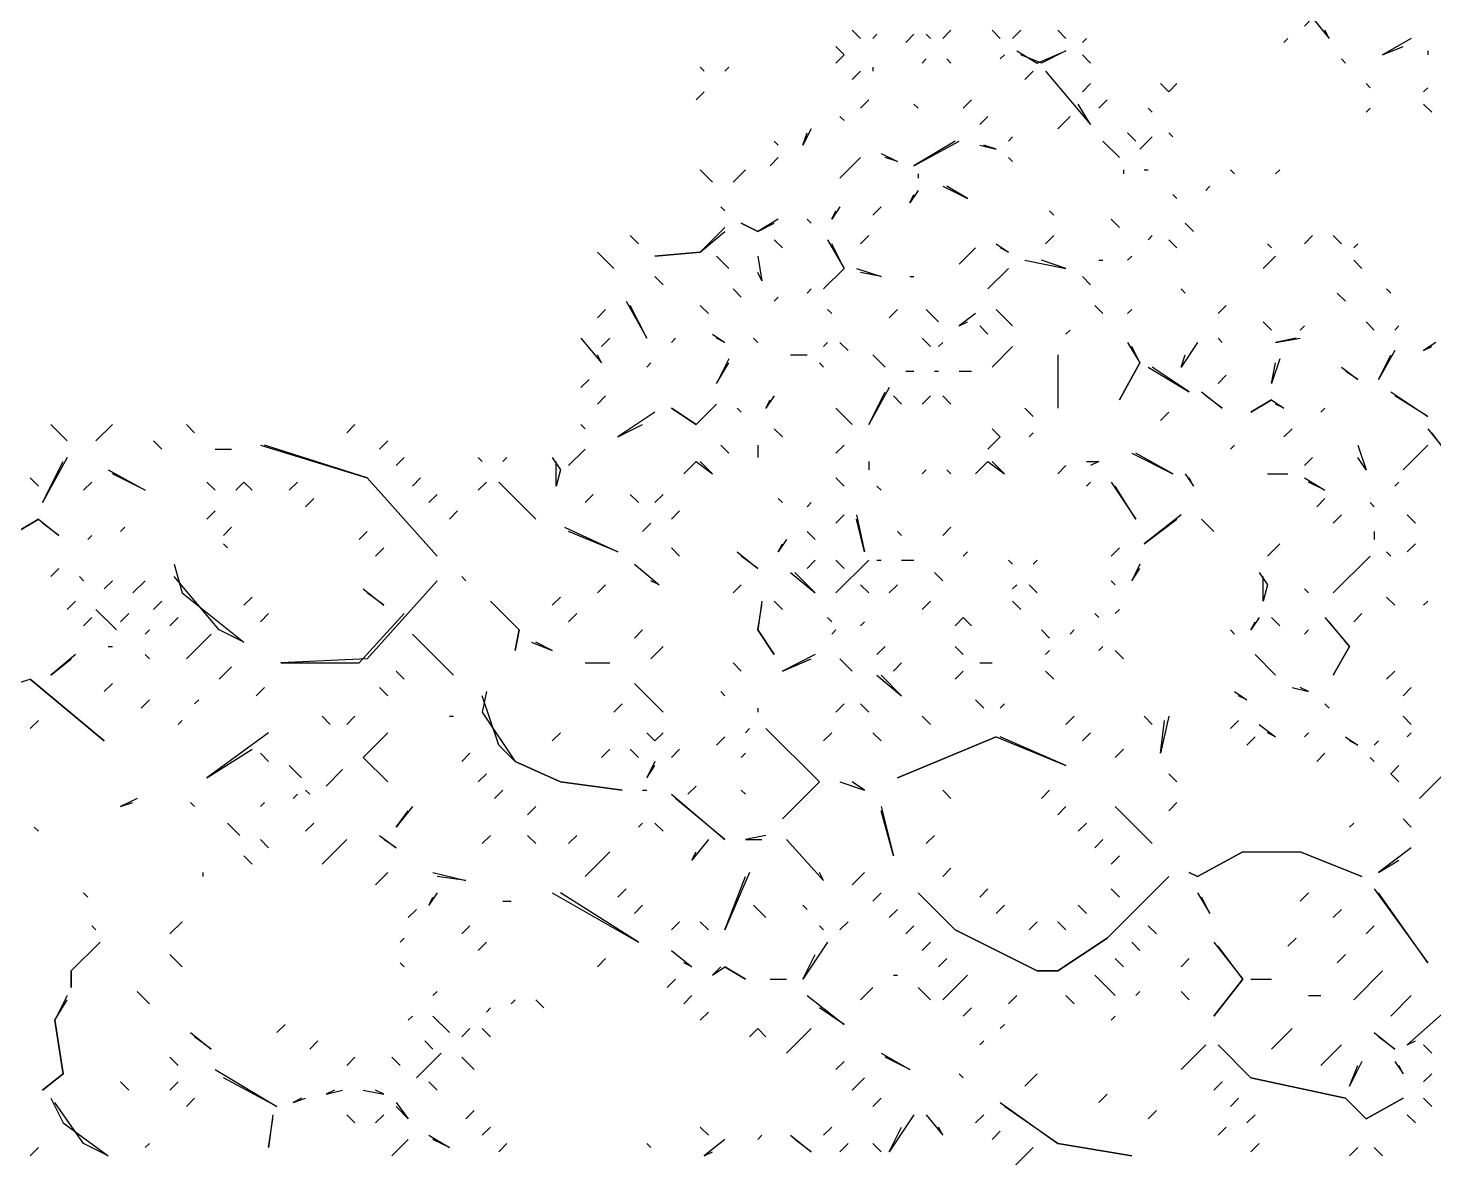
# Model space of a CAD drawing. Extents: x 1 to 2775, y -31 to 2075.
# Drawn here: x 2204.8 to 2261.8, y 1061.2 to 1107.1 of the extents above; entities that cross this region are included whole.
import ezdxf

# ---------------------------------------------------------------- set-up
doc = ezdxf.new("R2010")
doc.units = 0
doc.layers.add('LINEWORK', color=4, linetype='CONTINUOUS')

msp = doc.modelspace()

# ---------------------------------------------------------------- linework, layer by layer
at = {"layer": 'LINEWORK'}
for points in [[(2238.1667, 1107), (2238.5, 1106.6667)], [(2242.1667, 1107), (2241.8333, 1106.6667)], [(2243.8333, 1107), (2244.1667, 1106.6667)], [(2245, 1107), (2244.6667, 1106.6667)], [(2246.5, 1107), (2246.8333, 1106.6667)], [(2256.8333, 1107.5), (2256.5, 1107.1667), (2256.8333, 1107.5), (2257.5, 1106.6667), (2257.3333, 1107)], [(2239.1667, 1106.8333), (2239, 1106.6667)], [(2240.6667, 1106.8333), (2240.3333, 1106.5)], [(2241.1667, 1106.8333), (2241.3333, 1106.6667)], [(2247.6667, 1106.6667), (2247.5, 1106.5)], [(2255.8333, 1106.6667), (2255.6667, 1106.5)], [(2260.8333, 1106.6667), (2259.6667, 1106), (2260.5, 1106.3333)], [(2237.5, 1106.3333), (2237.8333, 1106), (2237.5, 1105.6667), (2237.8333, 1106)], [(2241.1667, 1105.8333), (2241, 1105.6667)], [(2242, 1105.8333), (2242.1667, 1105.6667)], [(2244.3333, 1106), (2244.1667, 1105.8333)], [(2244.8333, 1106.1667), (2245.6667, 1105.6667), (2246.8333, 1106.1667), (2245.8333, 1105.6667), (2245, 1106)], [(2247.5, 1106), (2247.8333, 1105.6667)], [(2258, 1105.8333), (2258.1667, 1105.6667)], [(2261.5, 1106.1667), (2261.5, 1106)], [(2232, 1105.5), (2232.1667, 1105.3333)], [(2233.1667, 1105.5), (2233, 1105.3333)], [(2238.5, 1105.3333), (2238.1667, 1105)], [(2239, 1105.5), (2239, 1105.3333)], [(2245.5, 1105.3333), (2245.1667, 1105)], [(2246, 1105.3333), (2247.8333, 1103.1667), (2247.3333, 1104)], [(2247.8333, 1104.8333), (2247.5, 1104.5)], [(2250.6667, 1104.8333), (2251, 1104.5), (2251.3333, 1104.8333), (2251, 1104.5)], [(2259, 1104.8333), (2259.1667, 1104.6667)], [(2261.5, 1104.6667), (2261.3333, 1104.5)], [(2232.1667, 1104.5), (2231.8333, 1104.1667)], [(2238.8333, 1104.1667), (2238.5, 1103.8333)], [(2243, 1104.1667), (2242.6667, 1103.8333)], [(2248.5, 1104.1667), (2248.1667, 1103.8333)], [(2240.6667, 1104), (2240.8333, 1103.8333)], [(2250.1667, 1103.8333), (2250.3333, 1103.6667)], [(2259.1667, 1103.8333), (2259, 1103.6667)], [(2261.3333, 1104), (2261.6667, 1103.6667)], [(2236.5, 1103), (2236.1667, 1102.3333), (2236.3333, 1102.8333)], [(2237.6667, 1103.5), (2237.8333, 1103.3333)], [(2243.6667, 1103.5), (2243.3333, 1103.1667)], [(2247, 1103.5), (2246.5, 1103)], [(2235, 1102.5), (2235.1667, 1102.3333)], [(2242.3333, 1102.5), (2240.6667, 1101.5), (2242.5, 1102.5)], [(2244.6667, 1102.6667), (2244.5, 1102.5)], [(2248.3333, 1102.5), (2249, 1101.8333)], [(2249.3333, 1102.8333), (2249.6667, 1102.5)], [(2250.3333, 1102.6667), (2249.8333, 1102.1667)], [(2251, 1102.8333), (2251.1667, 1102.6667)], [(2235.1667, 1101.8333), (2234.8333, 1101.5)], [(2238.5, 1101.8333), (2237.6667, 1101)], [(2239.3333, 1102), (2240, 1101.6667), (2239.5, 1101.8333)], [(2243.3333, 1102.3333), (2244, 1102.1667), (2243.5, 1102.3333)], [(2244.5, 1101.8333), (2244.6667, 1101.6667)], [(2232, 1101.3333), (2232.5, 1100.8333)], [(2233.8333, 1101.3333), (2233.3333, 1100.8333)], [(2249.1667, 1101.3333), (2249.1667, 1101.1667)], [(2250, 1101.3333), (2250.1667, 1101.3333)], [(2253.5, 1101.3333), (2253.6667, 1101.1667)], [(2255.5, 1101.3333), (2255.3333, 1101.1667)], [(2240.8333, 1101.1667), (2240.8333, 1101)], [(2240.8333, 1100.5), (2240.5, 1100), (2240.6667, 1100.3333)], [(2241.8333, 1100.6667), (2242.8333, 1100.1667), (2242, 1100.6667)], [(2251.1667, 1100.3333), (2251.3333, 1100.1667)], [(2252.6667, 1100.6667), (2252.5, 1100.5)], [(2232.8333, 1099.8333), (2233, 1099.6667)], [(2237.6667, 1099.8333), (2237.3333, 1099.3333), (2237.5, 1099.6667)], [(2239.3333, 1099.8333), (2239, 1099.5)], [(2246.1667, 1099.6667), (2246.3333, 1099.5)], [(2233, 1099), (2232, 1098), (2230.1667, 1097.8333), (2232, 1098), (2233, 1098.8333)], [(2235.1667, 1099.3333), (2234.3333, 1098.8333), (2233.6667, 1099.1667), (2234.3333, 1098.8333), (2235, 1099.1667)], [(2236.3333, 1099.3333), (2236.5, 1099.1667)], [(2248.6667, 1099.3333), (2249, 1099)], [(2251.6667, 1099.1667), (2252, 1098.8333)], [(2229.1667, 1098.6667), (2229.5, 1098.3333)], [(2235, 1098.5), (2235.3333, 1098.1667)], [(2237.1667, 1098.5), (2237.8333, 1097.3333), (2237, 1096.5), (2237.8333, 1097.3333), (2237.3333, 1098.3333)], [(2238.8333, 1098.6667), (2238.5, 1098.3333)], [(2246.3333, 1098.6667), (2246, 1098.3333)], [(2250.3333, 1098.6667), (2250.1667, 1098.5)], [(2251, 1098.5), (2251.3333, 1098.1667)], [(2256.8333, 1098.6667), (2256.5, 1098.3333)], [(2257.6667, 1098.6667), (2258, 1098.3333)], [(2227.8333, 1098), (2228.5, 1097.3333)], [(2232.6667, 1097.8333), (2233.1667, 1097.3333)], [(2234.3333, 1097.8333), (2234.5, 1096.8333), (2234.3333, 1097.1667)], [(2243.1667, 1098.1667), (2242.5, 1097.5)], [(2244, 1098.3333), (2244.5, 1098), (2244.1667, 1098.1667)], [(2249.5, 1097.8333), (2249.3333, 1097.6667)], [(2255.3333, 1097.8333), (2254.8333, 1097.3333)], [(2255, 1098.3333), (2255.1667, 1098.1667)], [(2258.6667, 1098.3333), (2258.5, 1098.1667)], [(2238.3333, 1097.3333), (2239.3333, 1097), (2238.5, 1097.1667)], [(2244.5, 1097.3333), (2243.6667, 1096.5)], [(2245.1667, 1097.6667), (2246.8333, 1097.3333), (2245.8333, 1097.6667)], [(2248.1667, 1097.6667), (2248.3333, 1097.6667)], [(2258.5, 1097.6667), (2258.8333, 1097.3333)], [(2230.1667, 1097), (2230.5, 1096.6667)], [(2240.5, 1097), (2240.6667, 1097)], [(2247.5, 1097), (2247.8333, 1096.6667)], [(2233.3333, 1096.5), (2233.6667, 1096.1667)], [(2235.1667, 1096.1667), (2235, 1096)], [(2236.5, 1096.5), (2236.3333, 1096.3333)], [(2251.5, 1096.5), (2251.6667, 1096.3333)], [(2257.8333, 1096.3333), (2258.1667, 1096)], [(2259.8333, 1096.5), (2260, 1096.3333)], [(2228.1667, 1095.6667), (2227.8333, 1095.3333)], [(2229, 1096), (2229.8333, 1094.5), (2229.1667, 1095.8333)], [(2232, 1095.8333), (2232.3333, 1095.5)], [(2237.1667, 1095.6667), (2237.3333, 1095.5)], [(2240, 1095.6667), (2239.6667, 1095.3333)], [(2241.1667, 1095.6667), (2241.6667, 1095.1667)], [(2244, 1095.6667), (2244.6667, 1095)], [(2248, 1095.8333), (2248.3333, 1095.5)], [(2249.5, 1095.6667), (2249.3333, 1095.5)], [(2253.3333, 1095.8333), (2253, 1095.5)], [(2243.1667, 1095.5), (2242.5, 1095), (2242.8333, 1095.1667)], [(2243.3333, 1095), (2243.6667, 1094.6667)], [(2254.8333, 1095.1667), (2255.1667, 1094.8333)], [(2256.5, 1095), (2256.3333, 1094.8333)], [(2259, 1095.1667), (2259.3333, 1094.8333)], [(2260.3333, 1095), (2260.1667, 1094.8333)], [(2227.1667, 1094.5), (2228, 1093.5), (2227.8333, 1093.8333)], [(2228.3333, 1094.5), (2228, 1094.1667)], [(2231, 1094.5), (2230.8333, 1094.3333)], [(2232.5, 1094.6667), (2233, 1094.3333), (2232.6667, 1094.5)], [(2234.1667, 1094.5), (2234.3333, 1094.3333)], [(2241, 1094.5), (2241.3333, 1094.1667)], [(2247, 1094.8333), (2246.8333, 1094.6667)], [(2253, 1094.5), (2253.1667, 1094.3333)], [(2256.1667, 1094.5), (2255.3333, 1094.3333), (2256.3333, 1094.5)], [(2235.6667, 1093.8333), (2236.3333, 1093.8333)], [(2237.1667, 1094.3333), (2237, 1094.1667)], [(2237.6667, 1094.3333), (2238, 1094)], [(2239, 1093.8333), (2239.5, 1093.3333)], [(2241.8333, 1094.3333), (2241.6667, 1094.1667)], [(2244.6667, 1094.1667), (2243.8333, 1093.3333)], [(2246.5, 1093.8333), (2246.5, 1091.6667)], [(2249.3333, 1094.3333), (2249.8333, 1093.5), (2249, 1092), (2249.8333, 1093.5), (2249.5, 1094.1667)], [(2252.1667, 1094.3333), (2251.5, 1093.3333), (2251.6667, 1093.8333)], [(2260.1667, 1094), (2259.5, 1092.8333), (2260, 1093.8333)], [(2261.8333, 1094.3333), (2261.3333, 1094), (2261.6667, 1094.1667)], [(2230, 1093.5), (2229.8333, 1093.3333)], [(2233.1667, 1093.6667), (2232.6667, 1092.6667), (2233.1667, 1093.5)], [(2236.8333, 1093.5), (2237, 1093.3333)], [(2250.1667, 1093.3333), (2251.8333, 1092.3333), (2250.3333, 1093.3333)], [(2255.5, 1093.6667), (2255.1667, 1092.6667), (2255.3333, 1093.5)], [(2258, 1093.3333), (2258.6667, 1092.8333), (2258.1667, 1093.1667)], [(2227.5, 1092.8333), (2227.1667, 1092.5)], [(2240.3333, 1093.1667), (2240.6667, 1093.1667)], [(2241.5, 1093.1667), (2241.6667, 1093.1667)], [(2242.5, 1093.1667), (2243, 1093.1667)], [(2253.3333, 1093), (2253, 1092.6667)], [(2228.1667, 1092.1667), (2227.8333, 1091.8333)], [(2235, 1092.1667), (2234.6667, 1091.6667), (2234.8333, 1092)], [(2239.6667, 1092.5), (2238.8333, 1091), (2239.5, 1092.3333)], [(2239.8333, 1092.1667), (2240.1667, 1091.8333)], [(2241.3333, 1092.1667), (2241, 1091.8333)], [(2241.8333, 1092.1667), (2242.1667, 1091.8333)], [(2252.3333, 1092.3333), (2253.1667, 1091.6667), (2252.5, 1092.1667)], [(2260, 1092.3333), (2261.5, 1091.3333), (2260.1667, 1092.1667)], [(2232.6667, 1091.8333), (2231.8333, 1091), (2230.8333, 1091.6667), (2231.8333, 1091)], [(2233.5, 1091.6667), (2233.6667, 1091.5)], [(2237.5, 1091.6667), (2238.1667, 1091)], [(2245.1667, 1091.6667), (2245.5, 1091.3333)], [(2255.1667, 1092), (2254.3333, 1091.5), (2255.1667, 1092), (2255.6667, 1091.6667), (2255.3333, 1091.8333)], [(2257.3333, 1091.6667), (2257.1667, 1091.5)], [(2205.6667, 1091), (2206.3333, 1090.3333)], [(2208.1667, 1091), (2207.5, 1090.3333)], [(2211.1667, 1091), (2211.5, 1090.6667)], [(2218, 1091), (2217.6667, 1090.6667)], [(2227.1667, 1091), (2227.3333, 1090.8333)], [(2230.1667, 1091.5), (2228.6667, 1090.5), (2229.6667, 1091)], [(2251, 1091.5), (2250.6667, 1091.1667)], [(2235, 1090.8333), (2235.3333, 1090.5)], [(2243.8333, 1090.8333), (2244.1667, 1090.5), (2243.6667, 1090), (2244.1667, 1090.5)], [(2245.5, 1090.6667), (2245.3333, 1090.5)], [(2256, 1090.8333), (2255.6667, 1090.5)], [(2261.5, 1090.8333), (2262.1667, 1090), (2261.6667, 1090.6667)], [(2209.8333, 1090.3333), (2210.1667, 1090)], [(2212.3333, 1090), (2213, 1090)], [(2214.1667, 1090.1667), (2218.5, 1088.8333), (2221.3333, 1085.6667), (2218.5, 1088.8333), (2214.3333, 1090.1667)], [(2219.3333, 1090.3333), (2219, 1090)], [(2227.3333, 1090), (2226.6667, 1089.3333)], [(2232.8333, 1090.1667), (2233.1667, 1089.8333)], [(2234.3333, 1090.1667), (2234.3333, 1089.6667)], [(2237.8333, 1090.1667), (2237.5, 1089.8333)], [(2253.6667, 1090.1667), (2253.5, 1090)], [(2258.6667, 1090.1667), (2259, 1089.1667), (2258.6667, 1089.6667)], [(2261.5, 1090.1667), (2260.5, 1089.1667)], [(2206.3333, 1089.6667), (2205.3333, 1087.8333), (2206.1667, 1089.5)], [(2220, 1089.6667), (2219.6667, 1089.3333)], [(2223, 1089.6667), (2223.1667, 1089.5)], [(2224.1667, 1089.6667), (2224, 1089.5)], [(2226, 1089.6667), (2226.3333, 1089.1667), (2226.1667, 1088.5), (2226.1667, 1089.5)], [(2231.8333, 1089.5), (2231.3333, 1089), (2231.8333, 1089.5), (2232.5, 1089), (2232, 1089.5)], [(2238.8333, 1089.5), (2238.8333, 1089.1667)], [(2243.6667, 1089.5), (2243.1667, 1089), (2243.6667, 1089.5), (2244.3333, 1089), (2243.8333, 1089.5)], [(2246.8333, 1089.3333), (2246.5, 1089)], [(2247.6667, 1089.5), (2248.1667, 1089.5), (2247.8333, 1089.3333)], [(2249.5, 1089.8333), (2251.1667, 1089), (2249.6667, 1089.8333)], [(2256.8333, 1089.6667), (2256.5, 1089.3333)], [(2204.8333, 1088.8333), (2205.1667, 1088.5)], [(2208, 1089.1667), (2209.5, 1088.3333), (2208.1667, 1089)], [(2220.6667, 1088.8333), (2220.3333, 1088.5)], [(2237.5, 1088.8333), (2237.8333, 1088.5)], [(2241.1667, 1089.1667), (2241, 1089)], [(2242, 1089.1667), (2242.1667, 1089)], [(2251.6667, 1089), (2252, 1088.5), (2251.8333, 1088.8333)], [(2255, 1089), (2255.8333, 1089)], [(2256.5, 1088.8333), (2257.3333, 1088.3333), (2256.6667, 1088.6667)], [(2207.3333, 1088.6667), (2207, 1088.3333)], [(2212, 1088.6667), (2212.3333, 1088.3333)], [(2213.5, 1088.6667), (2213.1667, 1088.3333), (2213.5, 1088.6667), (2213.8333, 1088.3333)], [(2215.6667, 1088.6667), (2215.3333, 1088.3333)], [(2221.3333, 1088.1667), (2221, 1087.8333)], [(2223.3333, 1088.6667), (2223, 1088.3333)], [(2223.8333, 1088.6667), (2225.3333, 1087.1667)], [(2227.6667, 1088.1667), (2227.3333, 1087.8333)], [(2229.1667, 1088.1667), (2229.5, 1087.8333)], [(2230.5, 1088.1667), (2230.1667, 1087.8333)], [(2239.1667, 1088.5), (2239.3333, 1088.3333)], [(2247.8333, 1088.6667), (2247.6667, 1088.5)], [(2248.6667, 1088.6667), (2249.6667, 1087.1667), (2248.8333, 1088.5)], [(2260.3333, 1088.6667), (2260.1667, 1088.5)], [(2216.3333, 1088), (2216, 1087.6667)], [(2235.1667, 1088), (2235.3333, 1087.8333)], [(2236.5, 1087.8333), (2236.3333, 1087.6667)], [(2257.3333, 1088), (2257, 1087.6667)], [(2259.1667, 1087.8333), (2259.3333, 1087.6667)], [(2205.1667, 1087.1667), (2204.3333, 1086.6667), (2205.1667, 1087.1667), (2206, 1086.5), (2205.3333, 1087)], [(2212.3333, 1087.5), (2212, 1087.1667)], [(2222.1667, 1087.5), (2221.8333, 1087.1667)], [(2230, 1087), (2229.6667, 1086.6667)], [(2231.1667, 1087.5), (2230.8333, 1087.1667)], [(2237.8333, 1087.3333), (2237.5, 1087)], [(2238.3333, 1087.3333), (2238.6667, 1085.8333), (2238.3333, 1087.1667)], [(2251.5, 1087.3333), (2250, 1086.1667), (2251.3333, 1087.1667)], [(2252.3333, 1087.1667), (2252.8333, 1086.6667)], [(2258, 1087.3333), (2257.6667, 1087)], [(2260.6667, 1087.3333), (2261, 1087)], [(2207.3333, 1086.5), (2207.1667, 1086.3333)], [(2208.6667, 1086.8333), (2208.5, 1086.6667)], [(2213, 1086.8333), (2212.6667, 1086.5)], [(2218.5, 1086.6667), (2218.1667, 1086.3333)], [(2226.5, 1086.8333), (2228.6667, 1085.8333), (2226.6667, 1086.6667)], [(2236.3333, 1086.6667), (2236.6667, 1086.3333)], [(2240, 1086.6667), (2240.1667, 1086.5)], [(2242.1667, 1086.8333), (2241.8333, 1086.5)], [(2259.3333, 1086.6667), (2259.3333, 1086.3333)], [(2212.6667, 1086.1667), (2212.8333, 1086)], [(2219.1667, 1086), (2218.8333, 1085.6667)], [(2230.8333, 1086), (2231.1667, 1085.6667)], [(2235.5, 1086.3333), (2235.1667, 1085.8333), (2235.3333, 1086.1667)], [(2249, 1086), (2248.6667, 1085.6667)], [(2255.5, 1086.1667), (2255, 1085.6667)], [(2261, 1086.1667), (2260.6667, 1085.8333)], [(2210.6667, 1085.3333), (2211, 1084.1667), (2213.5, 1082.1667), (2212.5, 1082.6667), (2210.6667, 1084.8333)], [(2229.3333, 1085.3333), (2230.3333, 1084.5), (2230, 1084.6667)], [(2233.5, 1085.8333), (2234.3333, 1085.1667), (2233.6667, 1085.6667)], [(2236.6667, 1085.5), (2236.3333, 1085.1667)], [(2238.8333, 1085.5), (2237.5, 1084.1667)], [(2237.5, 1085.5), (2237.8333, 1085.1667)], [(2239.1667, 1085.5), (2239.3333, 1085.5)], [(2240.1667, 1085.5), (2240.6667, 1085.5)], [(2242.8333, 1085.8333), (2242.6667, 1085.6667)], [(2244.5, 1085.5), (2244.6667, 1085.3333)], [(2245.6667, 1085.5), (2245.5, 1085.3333)], [(2249.8333, 1085.3333), (2249.5, 1084.6667), (2249.8333, 1085.1667)], [(2259.1667, 1085.6667), (2257.6667, 1084.1667)], [(2259.8333, 1085.8333), (2260, 1085.6667)], [(2206, 1085.1667), (2205.6667, 1084.8333)], [(2206.8333, 1084.8333), (2207, 1084.6667)], [(2222.3333, 1084.8333), (2222.5, 1084.6667)], [(2235.6667, 1085), (2236.6667, 1084.1667), (2235.8333, 1085)], [(2241.5, 1085), (2241.8333, 1084.6667)], [(2254.6667, 1085), (2255, 1084.5), (2254.8333, 1083.8333), (2254.8333, 1084.8333)], [(2208.1667, 1084.6667), (2207.8333, 1084.3333)], [(2209.5, 1084.6667), (2209, 1084.1667)], [(2221.3333, 1084.6667), (2218.5, 1081.5), (2215, 1081.3333), (2218.1667, 1081.3333), (2220, 1083.3333)], [(2218.3333, 1084.3333), (2219.1667, 1083.6667), (2218.5, 1084.1667)], [(2228.1667, 1084.5), (2227.8333, 1084.1667)], [(2233.6667, 1084.5), (2233.3333, 1084.1667)], [(2238.5, 1084.5), (2238.8333, 1084.1667)], [(2240, 1084.5), (2239.6667, 1084.1667)], [(2244.8333, 1084.5), (2244.6667, 1084.3333)], [(2245.3333, 1084.5), (2245.6667, 1084.1667)], [(2248.6667, 1084.6667), (2248.8333, 1084.5)], [(2256.5, 1084.3333), (2256.6667, 1084.1667)], [(2206.6667, 1083.8333), (2206.3333, 1083.5)], [(2210.1667, 1083.8333), (2209.8333, 1083.5)], [(2213.8333, 1084), (2213.5, 1083.6667)], [(2223.5, 1083.8333), (2224.6667, 1082.6667), (2224.5, 1081.8333), (2224.6667, 1082.6667)], [(2226.3333, 1084), (2226, 1083.6667)], [(2234.5, 1083.8333), (2234.3333, 1082.6667), (2235, 1081.6667), (2234.3333, 1082.6667), (2234.5, 1083.6667)], [(2235, 1083.8333), (2235.3333, 1083.5)], [(2241.3333, 1083.8333), (2241, 1083.5)], [(2244.6667, 1083.8333), (2245, 1083.5)], [(2259.8333, 1084), (2260.1667, 1083.6667)], [(2261.5, 1083.8333), (2261.3333, 1083.6667)], [(2207.3333, 1083.1667), (2207, 1082.8333)], [(2207.5, 1083.5), (2208.3333, 1082.6667)], [(2208.8333, 1083.3333), (2208.5, 1083)], [(2210.8333, 1083.1667), (2210.5, 1082.8333)], [(2214.5, 1083.3333), (2214.1667, 1083)], [(2227, 1083.3333), (2226.6667, 1083)], [(2237.1667, 1083.1667), (2237.3333, 1083)], [(2238.6667, 1083), (2238.5, 1082.8333)], [(2242.6667, 1083.1667), (2242.3333, 1082.8333), (2242.6667, 1083.1667), (2243, 1082.8333)], [(2248, 1083.3333), (2248.1667, 1083.1667)], [(2249, 1083.5), (2248.8333, 1083.3333)], [(2254.6667, 1083.1667), (2254.3333, 1082.6667), (2254.5, 1083)], [(2255.1667, 1083.1667), (2255.5, 1082.8333)], [(2257.3333, 1083.1667), (2258.3333, 1082), (2257.6667, 1080.8333), (2258.3333, 1082), (2257.5, 1083)], [(2258.8333, 1083.3333), (2258.5, 1083)], [(2209.6667, 1082.6667), (2209.5, 1082.5)], [(2212.1667, 1082.5), (2211.1667, 1081.5)], [(2220.3333, 1082.5), (2222, 1080.8333)], [(2229.6667, 1082.6667), (2229.3333, 1082.3333)], [(2237.5, 1082.6667), (2237.3333, 1082.5)], [(2245.8333, 1082.6667), (2246.1667, 1082.3333)], [(2247.1667, 1082.6667), (2247, 1082.5)], [(2253.5, 1082.6667), (2253.6667, 1082.5)], [(2256.6667, 1082.6667), (2256.5, 1082.5)], [(2208, 1082), (2208.1667, 1082)], [(2225.1667, 1082.1667), (2226, 1081.8333), (2225.3333, 1082.1667)], [(2230.5, 1082), (2230, 1081.5)], [(2239.5, 1082), (2239.1667, 1081.6667)], [(2242.3333, 1082), (2242.6667, 1081.6667)], [(2248.3333, 1082), (2248.1667, 1081.8333)], [(2206.6667, 1081.6667), (2205.6667, 1080.8333), (2206.5, 1081.5)], [(2209.5, 1081.6667), (2209.6667, 1081.5)], [(2227.3333, 1081.3333), (2228.3333, 1081.3333)], [(2233.3333, 1081.3333), (2233.6667, 1081)], [(2236.6667, 1081.6667), (2235.3333, 1081), (2236.5, 1081.5)], [(2237.6667, 1081.5), (2238.1667, 1081)], [(2240.1667, 1081.3333), (2239.8333, 1081)], [(2243.3333, 1081.3333), (2243.8333, 1081.3333)], [(2246.1667, 1081.8333), (2246, 1081.6667)], [(2248.8333, 1081.8333), (2249.1667, 1081.5)], [(2254.5, 1081.6667), (2255.3333, 1080.8333)], [(2213, 1081.1667), (2212.5, 1080.6667)], [(2219.6667, 1081), (2220, 1080.6667)], [(2239.1667, 1080.8333), (2240.1667, 1080), (2239.3333, 1080.8333)], [(2242.6667, 1081), (2242.3333, 1080.6667)], [(2246, 1081), (2246.3333, 1080.6667)], [(2260.1667, 1081), (2259.8333, 1080.6667)], [(2204, 1080.6667), (2203.1667, 1080.1667), (2204.8333, 1080.6667), (2207.8333, 1078.1667), (2204.8333, 1080.6667)], [(2208.1667, 1080.5), (2207.8333, 1080.1667)], [(2214.3333, 1080.3333), (2214, 1080)], [(2219, 1080.3333), (2219.3333, 1080)], [(2223.3333, 1080.1667), (2223.1667, 1079.3333), (2224.5, 1077.3333), (2226.3333, 1076.5), (2228.8333, 1076.1667), (2226.3333, 1076.5), (2224.5, 1077.3333), (2223.8333, 1078), (2223.1667, 1080)], [(2229.3333, 1080.5), (2230.5, 1079.3333)], [(2232.8333, 1080.1667), (2233, 1080)], [(2253.6667, 1080.1667), (2254.1667, 1079.8333), (2253.8333, 1080)], [(2256, 1080.3333), (2256.6667, 1080.1667), (2256.3333, 1080.3333)], [(2260.8333, 1080.3333), (2260.5, 1080)], [(2209.6667, 1079.8333), (2209.3333, 1079.5)], [(2211.6667, 1079.8333), (2211.5, 1079.6667)], [(2228.8333, 1079.6667), (2228.5, 1079.3333)], [(2237.8333, 1079.6667), (2237.5, 1079.3333)], [(2238.5, 1079.6667), (2238.8333, 1079.3333)], [(2243.1667, 1079.8333), (2243.5, 1079.5)], [(2244.3333, 1079.6667), (2244.1667, 1079.5)], [(2257.3333, 1079.6667), (2257.5, 1079.5)], [(2216.6667, 1079.1667), (2217, 1078.8333)], [(2218, 1079.1667), (2217.6667, 1078.8333)], [(2221.8333, 1079.1667), (2222, 1079.1667)], [(2234.3333, 1079.5), (2234.3333, 1079.3333)], [(2241, 1079.1667), (2241.3333, 1078.8333)], [(2247.1667, 1079.1667), (2246.8333, 1078.8333)], [(2250, 1079.1667), (2250.3333, 1078.8333)], [(2251, 1079.1667), (2250.6667, 1077.6667), (2250.8333, 1079)], [(2260.5, 1079.1667), (2260.8333, 1078.8333)], [(2205.1667, 1079), (2204.8333, 1078.6667)], [(2211, 1079), (2210.8333, 1078.8333)], [(2214.5, 1078.5), (2212, 1076.6667), (2213.8333, 1077.8333)], [(2219.3333, 1078.5), (2218.3333, 1077.5), (2219.3333, 1076.5), (2218.3333, 1077.5)], [(2226.3333, 1078.5), (2226, 1078.1667)], [(2229.8333, 1078.5), (2230.1667, 1078.1667), (2230.5, 1078.5), (2230.1667, 1078.1667)], [(2234, 1078.6667), (2233.8333, 1078.5)], [(2234.6667, 1078.6667), (2236.8333, 1076.5), (2235.3333, 1075), (2236.8333, 1076.5)], [(2237.3333, 1078.5), (2237, 1078.1667)], [(2239, 1078.5), (2239.3333, 1078.1667)], [(2247.8333, 1078.5), (2247.5, 1078.1667)], [(2253.8333, 1079), (2253.5, 1078.6667)], [(2254.6667, 1078.8333), (2255.3333, 1078.3333), (2255, 1078.5)], [(2256.6667, 1078.5), (2256.5, 1078.3333)], [(2260.8333, 1078.5), (2260.6667, 1078.3333)], [(2233, 1078.3333), (2232.6667, 1078)], [(2244, 1078.3333), (2240, 1076.6667), (2244, 1078.3333), (2246.8333, 1077.1667), (2244.1667, 1078.3333)], [(2254.5, 1078.3333), (2254.1667, 1078)], [(2258.1667, 1078.3333), (2258.6667, 1078), (2258.3333, 1078.1667)], [(2259.5, 1078.1667), (2259.3333, 1078)], [(2214.1667, 1077.6667), (2214.5, 1077.3333)], [(2222.6667, 1077.6667), (2222.3333, 1077.3333)], [(2228.3333, 1077.8333), (2228, 1077.5)], [(2229.1667, 1077.8333), (2229.5, 1077.5)], [(2230.1667, 1077.3333), (2229.8333, 1076.6667), (2230.1667, 1077.1667)], [(2231.1667, 1077.8333), (2230.8333, 1077.5)], [(2233.8333, 1077.6667), (2233.6667, 1077.5)], [(2249.1667, 1077.8333), (2248.8333, 1077.5)], [(2257.3333, 1077.6667), (2257, 1077.3333)], [(2259.1667, 1077.5), (2259.3333, 1077.3333)], [(2215.3333, 1077.1667), (2215.8333, 1076.6667)], [(2217.5, 1077), (2216.8333, 1076.3333)], [(2223.3333, 1076.8333), (2223, 1076.5)], [(2251, 1076.8333), (2251.3333, 1076.5)], [(2260.3333, 1077.1667), (2260, 1076.8333), (2260.3333, 1076.5), (2260, 1076.8333)], [(2262.1667, 1076.8333), (2261.1667, 1075.8333)], [(2216, 1076.1667), (2216.1667, 1076)], [(2224, 1076.1667), (2223.6667, 1075.8333)], [(2229.6667, 1076.1667), (2229.8333, 1076.1667)], [(2231.8333, 1076.3333), (2231.5, 1076)], [(2233.6667, 1076.1667), (2233.8333, 1076)], [(2237.6667, 1076.5), (2238.6667, 1076.1667), (2238.1667, 1076.5)], [(2241.8333, 1076.1667), (2242.1667, 1075.8333)], [(2246.1667, 1076.1667), (2245.8333, 1075.8333)], [(2209.1667, 1075.8333), (2208.5, 1075.5), (2209, 1075.6667)], [(2211.3333, 1075.6667), (2211.5, 1075.5)], [(2214.3333, 1075.6667), (2214.1667, 1075.5)], [(2215.6667, 1076), (2215.5, 1075.8333)], [(2230.8333, 1076), (2233, 1074.1667), (2231, 1075.8333)], [(2251.3333, 1075.6667), (2251, 1075.3333)], [(2220.3333, 1075.5), (2219.6667, 1074.6667), (2220.1667, 1075.3333)], [(2225.3333, 1075.5), (2225, 1075.1667)], [(2239.3333, 1075.5), (2239.8333, 1073.5), (2239.3333, 1075.3333)], [(2246.8333, 1075.5), (2246.5, 1075.1667)], [(2248.8333, 1075.5), (2250.3333, 1074)], [(2205, 1074.6667), (2205.1667, 1074.5)], [(2212.8333, 1074.8333), (2213.3333, 1074.3333)], [(2216.3333, 1074.8333), (2216, 1074.5)], [(2229.6667, 1074.8333), (2229.5, 1074.6667)], [(2230.1667, 1074.8333), (2230.5, 1074.5)], [(2247.6667, 1074.8333), (2247.3333, 1074.5)], [(2258.5, 1074.8333), (2258.3333, 1074.6667)], [(2260.5, 1075), (2260.8333, 1074.6667)], [(2214.1667, 1074.1667), (2214.5, 1073.8333)], [(2217.6667, 1074.1667), (2216.6667, 1073.1667)], [(2219, 1074.3333), (2219.6667, 1073.8333), (2219.1667, 1074.1667)], [(2223.5, 1074.3333), (2223.1667, 1074)], [(2225, 1074.3333), (2225.3333, 1074)], [(2227, 1074.3333), (2226.6667, 1074)], [(2232.3333, 1074.1667), (2231.6667, 1073.3333), (2231.8333, 1073.6667)], [(2234.6667, 1074.3333), (2233.8333, 1074.1667), (2234.5, 1074.1667)], [(2235.5, 1074.1667), (2237, 1072.5), (2236.8333, 1072.8333)], [(2241.5, 1074.3333), (2241.1667, 1074)], [(2248.3333, 1074.1667), (2248, 1073.8333)], [(2213.5, 1073.5), (2213.8333, 1073.1667)], [(2228.3333, 1073.6667), (2227.3333, 1072.6667)], [(2249, 1073.5), (2248.6667, 1073.1667)], [(2254, 1073.6667), (2252.1667, 1072.6667), (2251.8333, 1072.8333), (2252.1667, 1072.6667), (2254, 1073.6667), (2256.3333, 1073.6667), (2258.8333, 1072.6667), (2256.3333, 1073.6667)], [(2260.8333, 1073.8333), (2259.5, 1072.8333), (2260.3333, 1073.3333)], [(2211.8333, 1072.8333), (2211.8333, 1072.6667)], [(2219.3333, 1072.8333), (2218.8333, 1072.3333)], [(2221.1667, 1072.8333), (2222.5, 1072.5), (2221.3333, 1072.6667)], [(2234, 1072.8333), (2233, 1070.5), (2233.8333, 1072.6667)], [(2238.6667, 1072.8333), (2238.1667, 1072.3333)], [(2242.1667, 1073), (2241.8333, 1072.6667)], [(2251, 1072.6667), (2248.5, 1070.1667), (2246.5, 1068.8333), (2245.6667, 1068.8333), (2242.3333, 1070.5), (2240.8333, 1072), (2242.3333, 1070.5), (2245.6667, 1068.8333), (2246.5, 1068.8333), (2248.5, 1070.1667)], [(2207, 1072), (2207.1667, 1071.8333)], [(2221.3333, 1072), (2221, 1071.5), (2221.1667, 1071.8333)], [(2224, 1071.6667), (2224.3333, 1071.6667)], [(2226, 1072), (2229.5, 1070), (2226.3333, 1072)], [(2229, 1072.1667), (2228.6667, 1071.8333)], [(2239.3333, 1072), (2239, 1071.6667)], [(2243.6667, 1072.1667), (2243.3333, 1071.8333)], [(2248.6667, 1072.1667), (2249, 1071.8333)], [(2252.1667, 1072), (2252.6667, 1071.1667), (2252.3333, 1071.8333)], [(2256.6667, 1072), (2256.3333, 1071.6667)], [(2259.3333, 1072.1667), (2261.5, 1069.1667), (2259.5, 1072)], [(2220.5, 1071.3333), (2220.1667, 1071)], [(2229.6667, 1071.5), (2229.3333, 1071.1667)], [(2234.1667, 1071.5), (2234.6667, 1071)], [(2236.1667, 1071.5), (2236.3333, 1071.3333)], [(2240, 1071.3333), (2239.6667, 1071)], [(2244.3333, 1071.5), (2244, 1071.1667)], [(2247.3333, 1071.5), (2247.6667, 1071.1667)], [(2258, 1071.3333), (2257.6667, 1071)], [(2207.3333, 1070.6667), (2207.5, 1070.5)], [(2211, 1070.8333), (2210.5, 1070.3333)], [(2222.6667, 1070.6667), (2222.3333, 1070.3333)], [(2231.1667, 1070.8333), (2230.8333, 1070.5)], [(2232, 1070.8333), (2232.3333, 1070.5)], [(2236.8333, 1070.6667), (2237, 1070.5)], [(2238, 1070.8333), (2237.6667, 1070.5)], [(2240.6667, 1070.6667), (2240.3333, 1070.3333)], [(2245.6667, 1070.8333), (2245.3333, 1070.5)], [(2246.5, 1070.8333), (2246.8333, 1070.5)], [(2250.1667, 1070.6667), (2250.5, 1070.3333)], [(2259.3333, 1070.6667), (2259, 1070.3333)], [(2207.6667, 1070), (2206.5, 1068.8333), (2206.5, 1068.1667), (2206.5, 1068.8333)], [(2220, 1070.1667), (2219.8333, 1070)], [(2223.3333, 1070), (2223, 1069.6667)], [(2237.1667, 1070), (2236.1667, 1068.5), (2236.6667, 1069.5)], [(2241.3333, 1070), (2241, 1069.6667)], [(2249.5, 1070), (2249.8333, 1069.6667)], [(2252.8333, 1070), (2254, 1068.5), (2252.8333, 1067), (2254, 1068.5), (2253, 1069.8333)], [(2256.1667, 1070.1667), (2255.8333, 1069.8333)], [(2210.5, 1069.5), (2211, 1069)], [(2228.1667, 1069.3333), (2227.8333, 1069)], [(2230.8333, 1069.6667), (2231.6667, 1069), (2231.3333, 1069.1667)], [(2242, 1069.3333), (2241.6667, 1069)], [(2248.8333, 1069.3333), (2249.1667, 1069)], [(2251.8333, 1069.3333), (2251.5, 1069)], [(2258.1667, 1069.5), (2257.8333, 1069.1667)], [(2219.8333, 1069.1667), (2220, 1069)], [(2232.8333, 1069), (2232.5, 1068.6667), (2233, 1069), (2233.8333, 1068.5), (2233, 1069)], [(2259.6667, 1068.8333), (2258.5, 1067.6667)], [(2231, 1068.5), (2230.6667, 1068.1667)], [(2234.8333, 1068.5), (2235.5, 1068.5)], [(2239.8333, 1068.6667), (2240, 1068.6667)], [(2242.8333, 1068.6667), (2241.8333, 1067.6667)], [(2248, 1068.6667), (2248.8333, 1067.8333)], [(2254.3333, 1068.5), (2255.1667, 1068.5)], [(2206.3333, 1067.8333), (2205.8333, 1066.8333), (2206.1667, 1064.6667), (2205.3333, 1064), (2206.1667, 1064.6667), (2205.8333, 1066.8333), (2206.3333, 1067.6667)], [(2209.1667, 1068), (2209.6667, 1067.5)], [(2221.3333, 1068), (2221.1667, 1067.8333)], [(2224.5, 1067.6667), (2224.3333, 1067.5)], [(2225.3333, 1067.6667), (2225.6667, 1067.3333)], [(2231.6667, 1067.8333), (2231.3333, 1067.5)], [(2236.3333, 1067.8333), (2237.8333, 1066.6667), (2236.8333, 1067.3333)], [(2239, 1068.1667), (2238.5, 1067.6667)], [(2240.8333, 1068.1667), (2241.3333, 1067.6667)], [(2244.8333, 1067.8333), (2244.5, 1067.5)], [(2246.8333, 1067.8333), (2247.1667, 1067.5)], [(2249.8333, 1068), (2249.6667, 1067.8333)], [(2251.5, 1068), (2251.8333, 1067.6667)], [(2256.6667, 1067.8333), (2257.1667, 1067.8333)], [(2260.8333, 1067.8333), (2260, 1067)], [(2223.5, 1067.3333), (2223.3333, 1067.1667)], [(2232.3333, 1067.1667), (2232, 1066.8333)], [(2243, 1067.3333), (2242.6667, 1067)], [(2262.1667, 1067.1667), (2260.6667, 1065.8333), (2261, 1066)], [(2215.1667, 1066.6667), (2214.8333, 1066.3333)], [(2220.3333, 1067), (2220.1667, 1066.8333)], [(2221.1667, 1067), (2221.8333, 1066.3333)], [(2222.6667, 1066.5), (2222.3333, 1066.1667)], [(2223.1667, 1066.5), (2223.5, 1066.1667)], [(2234.3333, 1066.5), (2234, 1066.1667), (2234.3333, 1066.5), (2234.6667, 1066.1667)], [(2236.5, 1066.5), (2235.5, 1065.5)], [(2244.3333, 1066.6667), (2244.1667, 1066.5)], [(2248.8333, 1067), (2248.6667, 1066.8333)], [(2256, 1066.5), (2255.1667, 1065.6667)], [(2211.3333, 1066.3333), (2212.1667, 1065.6667), (2211.5, 1066.1667)], [(2216.5, 1066), (2216.1667, 1065.6667)], [(2220.8333, 1066), (2221.1667, 1065.6667)], [(2243.5, 1066), (2243.3333, 1065.8333)], [(2259.3333, 1066.3333), (2260.1667, 1065.6667), (2259.5, 1066.1667)], [(2210.5, 1065.3333), (2210.8333, 1065)], [(2218, 1065.3333), (2217.6667, 1065)], [(2219.5, 1065.3333), (2219.8333, 1065)], [(2221.5, 1065.5), (2220.5, 1064.5)], [(2222.3333, 1065.3333), (2222.8333, 1064.8333)], [(2239.3333, 1065.5), (2240.5, 1064.8333), (2239.5, 1065.3333)], [(2252.5, 1065.8333), (2251.5, 1064.8333)], [(2253, 1065.8333), (2254.3333, 1064.5), (2258.1667, 1063.6667), (2259, 1062.8333), (2260.5, 1063.6667), (2259, 1062.8333), (2258.1667, 1063.6667), (2254.3333, 1064.5)], [(2258, 1065.8333), (2257.1667, 1065)], [(2261.3333, 1065.8333), (2261.6667, 1065.5)], [(2212.3333, 1064.8333), (2214.8333, 1063.3333), (2212.6667, 1064.5)], [(2237.8333, 1065.1667), (2237.5, 1064.8333)], [(2258.8333, 1065.1667), (2258.3333, 1064.1667), (2258.6667, 1065)], [(2260.1667, 1065.1667), (2260.5, 1064.6667), (2260.3333, 1065)], [(2208.5, 1064.3333), (2208.8333, 1064)], [(2210.8333, 1064.3333), (2210.5, 1064)], [(2221, 1064.3333), (2221.3333, 1064)], [(2238.6667, 1064.5), (2238.1667, 1064)], [(2242.5, 1064.6667), (2242.6667, 1064.5)], [(2245.6667, 1064.6667), (2245.1667, 1064.1667)], [(2253.1667, 1064.3333), (2252.8333, 1064)], [(2261.6667, 1064.6667), (2261.3333, 1064.3333)], [(2205.6667, 1063.6667), (2206.1667, 1062.6667), (2208, 1061.3333), (2207, 1061.8333), (2205.8333, 1063.5)], [(2211.5, 1063.6667), (2211.1667, 1063.3333)], [(2215.8333, 1063.6667), (2215.5, 1063.5), (2216, 1063.6667)], [(2217.1667, 1064), (2216.8333, 1063.8333), (2217.5, 1064)], [(2218.3333, 1064), (2219.1667, 1063.8333), (2218.8333, 1064)], [(2239.3333, 1063.6667), (2239, 1063.3333)], [(2248.5, 1063.8333), (2248.1667, 1063.5)], [(2253.8333, 1063.6667), (2253.5, 1063.3333)], [(2261.3333, 1063.6667), (2261.6667, 1063.3333)], [(2219.6667, 1063.5), (2220.1667, 1062.8333), (2219.6667, 1063.3333)], [(2222.8333, 1063.1667), (2222.5, 1062.8333)], [(2244.1667, 1063.5), (2246.5, 1061.8333), (2249.5, 1061.3333), (2246.5, 1061.8333), (2244.3333, 1063.3333)], [(2250.5, 1063.1667), (2250.1667, 1062.8333)], [(2214.6667, 1063), (2214.5, 1061.6667), (2214.6667, 1062.8333)], [(2217.6667, 1063), (2218, 1062.6667)], [(2219.1667, 1063), (2218.8333, 1062.6667)], [(2223.5, 1062.5), (2223.1667, 1062.1667)], [(2232, 1062.5), (2232.3333, 1062.1667)], [(2237.3333, 1062.5), (2237, 1062.1667)], [(2240.6667, 1063), (2239.6667, 1061.5), (2240.1667, 1062.5)], [(2241.1667, 1063), (2241.8333, 1062.1667), (2241.6667, 1062.5)], [(2243.5, 1063), (2243.1667, 1062.6667)], [(2253.3333, 1062.5), (2253, 1062.1667)], [(2254.5, 1063), (2254.1667, 1062.6667)], [(2260.6667, 1063), (2261, 1062.6667)], [(2220.1667, 1062), (2219.5, 1061.3333)], [(2221, 1062.1667), (2221.8333, 1061.6667), (2221.1667, 1062)], [(2233, 1062), (2232.1667, 1061.3333), (2232.5, 1061.5)], [(2234.5, 1062.1667), (2234.3333, 1062)], [(2235.6667, 1062.1667), (2236.5, 1061.5), (2235.8333, 1062)], [(2244.1667, 1062.3333), (2243.8333, 1062)], [(2205.1667, 1061.6667), (2204.8333, 1061.3333)], [(2209.6667, 1061.8333), (2209.5, 1061.6667)], [(2224.1667, 1061.8333), (2223.8333, 1061.5)], [(2229.8333, 1061.8333), (2230, 1061.6667)], [(2238, 1061.8333), (2237.6667, 1061.5)], [(2239, 1061.8333), (2239.3333, 1061.5)], [(2245.5, 1061.6667), (2244.1667, 1060.3333)], [(2254.6667, 1061.8333), (2254.3333, 1061.5)], [(2258.6667, 1061.6667), (2258.3333, 1061.3333)], [(2259.3333, 1061.6667), (2259.6667, 1061.3333)]]:
    msp.add_lwpolyline(points, dxfattribs=at)

doc.saveas('drawing.dxf')
